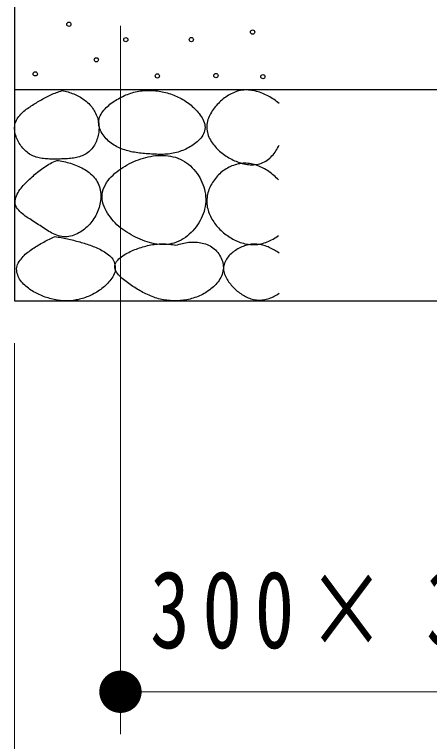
# Model space of a CAD drawing. Units: millimetres on the paper, scale 1:20. Extents: x -365 to 10, y -38 to 257.
# Drawn here: x -164.91 to -155.11, y 76.03 to 93.21 of the extents above; entities that cross this region are included whole.
import ezdxf

# ---------------------------------------------------------------- set-up
doc = ezdxf.new("R2010")
doc.units = ezdxf.units.MM
doc.layers.add('LY_1', color=7, linetype='Continuous', lineweight=13)
doc.styles.add('ＭＳ ゴシック', font='')
doc.styles.get('ＭＳ ゴシック').set_extended_font_data('MS Gothic')

# ---------------------------------------------------------------- blocks, each defined once
blk = doc.blocks.new('filled_dot')
at = {"color": 0, "linetype": 'Continuous', "lineweight": -2, "const_width": 1.25}
blk.add_lwpolyline([(-0.625, 0, 1), (0.625, 0, 1)], format="xyb", close=True, dxfattribs=at)

msp = doc.modelspace()

# ---------------------------------------------------------------- linework, layer by layer
at = {"layer": 'LY_1', "lineweight": 25}
for p, q in [((-164.911, 93.942), (-164.911, 86.442)), ((-164.911, 91.442), (-144.911, 91.442)), ((-164.911, 86.442), (-144.911, 86.442))]:
    msp.add_line(p, q, dxfattribs=at)
at = {"layer": 'LY_1'}
for p, q in [((-162.411, 92.942), (-162.411, 76.209)), ((-164.911, 85.442), (-164.911, 67.186)), ((-147.411, 77.209), (-162.411, 77.209))]:
    msp.add_line(p, q, dxfattribs=at)
at = {"layer": 'LY_1', "lineweight": 25}
for centre in [(-163.63, 92.98), (-159.29, 92.795), (-162.284, 92.616), (-160.736, 92.619), (-162.981, 92.14), (-164.423, 91.808), (-161.539, 91.76), (-160.155, 91.768), (-159.047, 91.741)]:
    msp.add_circle(centre, 0.05, dxfattribs=at)
for points, knots in [([(-163.789, 91.412), (-163.834, 91.398), (-163.879, 91.384), (-163.924, 91.367), (-163.968, 91.351), (-164.011, 91.332), (-164.054, 91.312), (-164.097, 91.293), (-164.14, 91.271), (-164.182, 91.249), (-164.223, 91.227), (-164.265, 91.204), (-164.306, 91.18), (-164.347, 91.157), (-164.387, 91.132), (-164.427, 91.108), (-164.468, 91.083), (-164.508, 91.058), (-164.547, 91.032), (-164.587, 91.005), (-164.626, 90.979), (-164.663, 90.949), (-164.699, 90.92), (-164.736, 90.889), (-164.768, 90.854), (-164.8, 90.82), (-164.831, 90.782), (-164.854, 90.742), (-164.876, 90.701), (-164.895, 90.655), (-164.904, 90.61), (-164.913, 90.564), (-164.912, 90.515), (-164.908, 90.468), (-164.903, 90.422), (-164.891, 90.375), (-164.877, 90.33), (-164.862, 90.285), (-164.842, 90.242), (-164.82, 90.2), (-164.798, 90.159), (-164.771, 90.119), (-164.742, 90.082), (-164.713, 90.044), (-164.681, 90.009), (-164.646, 89.978), (-164.61, 89.947), (-164.571, 89.919), (-164.53, 89.896), (-164.489, 89.873), (-164.445, 89.855), (-164.4, 89.841), (-164.355, 89.826), (-164.308, 89.817), (-164.261, 89.81), (-164.215, 89.802), (-164.167, 89.799), (-164.12, 89.797), (-164.073, 89.794), (-164.026, 89.794), (-163.978, 89.794), (-163.931, 89.794), (-163.884, 89.795), (-163.836, 89.796), (-163.789, 89.798), (-163.742, 89.799), (-163.695, 89.802), (-163.647, 89.804), (-163.6, 89.807), (-163.553, 89.814), (-163.506, 89.82), (-163.459, 89.827), (-163.414, 89.84), (-163.368, 89.852), (-163.322, 89.866), (-163.28, 89.887), (-163.238, 89.907), (-163.197, 89.933), (-163.161, 89.963), (-163.125, 89.993), (-163.093, 90.029), (-163.065, 90.067), (-163.037, 90.104), (-163.013, 90.147), (-162.994, 90.189), (-162.974, 90.232), (-162.958, 90.277), (-162.946, 90.323), (-162.933, 90.368), (-162.925, 90.415), (-162.921, 90.462), (-162.917, 90.509), (-162.916, 90.557), (-162.921, 90.604), (-162.925, 90.651), (-162.934, 90.698), (-162.947, 90.743), (-162.959, 90.788), (-162.976, 90.833), (-162.997, 90.876), (-163.017, 90.918), (-163.042, 90.959), (-163.069, 90.998), (-163.096, 91.036), (-163.128, 91.072), (-163.161, 91.106), (-163.194, 91.139), (-163.231, 91.17), (-163.269, 91.198), (-163.306, 91.226), (-163.347, 91.251), (-163.388, 91.274), (-163.429, 91.297), (-163.473, 91.317), (-163.516, 91.335), (-163.56, 91.353), (-163.605, 91.368), (-163.65, 91.381), (-163.696, 91.394), (-163.742, 91.403), (-163.789, 91.412)], [0, 0, 0, 0, 1, 1, 1, 2, 2, 2, 3, 3, 3, 4, 4, 4, 5, 5, 5, 6, 6, 6, 7, 7, 7, 8, 8, 8, 9, 9, 9, 10, 10, 10, 11, 11, 11, 12, 12, 12, 13, 13, 13, 14, 14, 14, 15, 15, 15, 16, 16, 16, 17, 17, 17, 18, 18, 18, 19, 19, 19, 20, 20, 20, 21, 21, 21, 22, 22, 22, 23, 23, 23, 24, 24, 24, 25, 25, 25, 26, 26, 26, 27, 27, 27, 28, 28, 28, 29, 29, 29, 30, 30, 30, 31, 31, 31, 32, 32, 32, 33, 33, 33, 34, 34, 34, 35, 35, 35, 36, 36, 36, 37, 37, 37, 38, 38, 38, 39, 39, 39, 40, 40, 40, 40]), ([(-161.818, 91.416), (-161.871, 91.412), (-161.924, 91.408), (-161.976, 91.399), (-162.028, 91.39), (-162.08, 91.378), (-162.131, 91.363), (-162.182, 91.348), (-162.232, 91.33), (-162.281, 91.309), (-162.33, 91.289), (-162.378, 91.266), (-162.425, 91.241), (-162.471, 91.216), (-162.518, 91.189), (-162.562, 91.16), (-162.606, 91.13), (-162.649, 91.099), (-162.689, 91.064), (-162.729, 91.03), (-162.768, 90.993), (-162.802, 90.952), (-162.835, 90.911), (-162.867, 90.866), (-162.888, 90.819), (-162.909, 90.771), (-162.924, 90.717), (-162.926, 90.665), (-162.927, 90.614), (-162.914, 90.559), (-162.897, 90.51), (-162.879, 90.46), (-162.851, 90.413), (-162.821, 90.37), (-162.792, 90.326), (-162.756, 90.285), (-162.719, 90.248), (-162.681, 90.211), (-162.639, 90.177), (-162.596, 90.147), (-162.552, 90.117), (-162.505, 90.091), (-162.458, 90.068), (-162.41, 90.045), (-162.36, 90.027), (-162.31, 90.01), (-162.259, 89.994), (-162.207, 89.981), (-162.156, 89.97), (-162.104, 89.959), (-162.051, 89.95), (-161.999, 89.943), (-161.946, 89.936), (-161.893, 89.93), (-161.84, 89.925), (-161.787, 89.92), (-161.734, 89.917), (-161.681, 89.913), (-161.628, 89.91), (-161.575, 89.907), (-161.522, 89.906), (-161.469, 89.905), (-161.416, 89.905), (-161.363, 89.908), (-161.31, 89.911), (-161.257, 89.916), (-161.205, 89.925), (-161.153, 89.934), (-161.1, 89.945), (-161.05, 89.961), (-160.999, 89.976), (-160.949, 89.994), (-160.9, 90.016), (-160.852, 90.037), (-160.804, 90.061), (-160.759, 90.089), (-160.714, 90.116), (-160.669, 90.146), (-160.628, 90.179), (-160.587, 90.213), (-160.547, 90.249), (-160.515, 90.291), (-160.482, 90.332), (-160.45, 90.378), (-160.433, 90.427), (-160.417, 90.475), (-160.409, 90.532), (-160.414, 90.583), (-160.419, 90.634), (-160.441, 90.687), (-160.463, 90.734), (-160.486, 90.781), (-160.517, 90.826), (-160.549, 90.868), (-160.581, 90.91), (-160.618, 90.949), (-160.656, 90.986), (-160.693, 91.023), (-160.733, 91.059), (-160.775, 91.091), (-160.817, 91.124), (-160.86, 91.155), (-160.905, 91.183), (-160.95, 91.211), (-160.997, 91.237), (-161.044, 91.26), (-161.092, 91.283), (-161.141, 91.304), (-161.191, 91.322), (-161.241, 91.339), (-161.292, 91.355), (-161.344, 91.367), (-161.395, 91.38), (-161.448, 91.39), (-161.5, 91.398), (-161.552, 91.406), (-161.606, 91.411), (-161.658, 91.414), (-161.711, 91.417), (-161.765, 91.417), (-161.818, 91.416)], [0, 0, 0, 0, 1, 1, 1, 2, 2, 2, 3, 3, 3, 4, 4, 4, 5, 5, 5, 6, 6, 6, 7, 7, 7, 8, 8, 8, 9, 9, 9, 10, 10, 10, 11, 11, 11, 12, 12, 12, 13, 13, 13, 14, 14, 14, 15, 15, 15, 16, 16, 16, 17, 17, 17, 18, 18, 18, 19, 19, 19, 20, 20, 20, 21, 21, 21, 22, 22, 22, 23, 23, 23, 24, 24, 24, 25, 25, 25, 26, 26, 26, 27, 27, 27, 28, 28, 28, 29, 29, 29, 30, 30, 30, 31, 31, 31, 32, 32, 32, 33, 33, 33, 34, 34, 34, 35, 35, 35, 36, 36, 36, 37, 37, 37, 38, 38, 38, 39, 39, 39, 40, 40, 40, 40]), ([(-158.661, 91.107), (-158.701, 91.139), (-158.741, 91.171), (-158.783, 91.2), (-158.825, 91.229), (-158.868, 91.256), (-158.913, 91.281), (-158.958, 91.305), (-159.004, 91.327), (-159.051, 91.346), (-159.099, 91.366), (-159.147, 91.383), (-159.197, 91.395), (-159.246, 91.408), (-159.297, 91.418), (-159.347, 91.423), (-159.398, 91.428), (-159.45, 91.43), (-159.5, 91.425), (-159.551, 91.421), (-159.602, 91.411), (-159.651, 91.396), (-159.699, 91.382), (-159.747, 91.362), (-159.793, 91.34), (-159.838, 91.317), (-159.882, 91.29), (-159.924, 91.261), (-159.966, 91.232), (-160.006, 91.199), (-160.044, 91.165), (-160.081, 91.131), (-160.117, 91.094), (-160.15, 91.055), (-160.184, 91.016), (-160.215, 90.976), (-160.243, 90.933), (-160.27, 90.89), (-160.296, 90.845), (-160.316, 90.798), (-160.336, 90.752), (-160.353, 90.702), (-160.362, 90.652), (-160.371, 90.603), (-160.374, 90.55), (-160.37, 90.5), (-160.366, 90.45), (-160.353, 90.399), (-160.336, 90.351), (-160.319, 90.303), (-160.294, 90.257), (-160.268, 90.214), (-160.241, 90.17), (-160.21, 90.13), (-160.176, 90.091), (-160.143, 90.052), (-160.106, 90.016), (-160.068, 89.983), (-160.03, 89.949), (-159.989, 89.917), (-159.947, 89.888), (-159.905, 89.859), (-159.862, 89.832), (-159.817, 89.808), (-159.772, 89.784), (-159.726, 89.761), (-159.678, 89.742), (-159.631, 89.723), (-159.583, 89.706), (-159.533, 89.693), (-159.484, 89.68), (-159.433, 89.67), (-159.383, 89.665), (-159.332, 89.66), (-159.28, 89.659), (-159.23, 89.664), (-159.179, 89.67), (-159.128, 89.68), (-159.08, 89.697), (-159.033, 89.714), (-158.987, 89.739), (-158.945, 89.768), (-158.904, 89.797), (-158.866, 89.833), (-158.831, 89.87), (-158.796, 89.907), (-158.765, 89.949), (-158.737, 89.991), (-158.709, 90.033), (-158.685, 90.079), (-158.661, 90.124)], [0, 0, 0, 0, 1, 1, 1, 2, 2, 2, 3, 3, 3, 4, 4, 4, 5, 5, 5, 6, 6, 6, 7, 7, 7, 8, 8, 8, 9, 9, 9, 10, 10, 10, 11, 11, 11, 12, 12, 12, 13, 13, 13, 14, 14, 14, 15, 15, 15, 16, 16, 16, 17, 17, 17, 18, 18, 18, 19, 19, 19, 20, 20, 20, 21, 21, 21, 22, 22, 22, 23, 23, 23, 24, 24, 24, 25, 25, 25, 26, 26, 26, 27, 27, 27, 28, 28, 28, 29, 29, 29, 30, 30, 30, 30]), ([(-162.453, 88.2), (-162.389, 88.154), (-162.325, 88.107), (-162.258, 88.066), (-162.192, 88.024), (-162.123, 87.984), (-162.053, 87.949), (-161.982, 87.915), (-161.91, 87.882), (-161.836, 87.856), (-161.762, 87.83), (-161.685, 87.807), (-161.608, 87.794), (-161.531, 87.78), (-161.451, 87.771), (-161.373, 87.774), (-161.295, 87.777), (-161.215, 87.789), (-161.14, 87.812), (-161.066, 87.835), (-160.993, 87.871), (-160.927, 87.912), (-160.86, 87.953), (-160.798, 88.004), (-160.742, 88.058), (-160.686, 88.113), (-160.635, 88.175), (-160.59, 88.239), (-160.546, 88.304), (-160.507, 88.374), (-160.477, 88.447), (-160.447, 88.519), (-160.423, 88.596), (-160.41, 88.673), (-160.397, 88.75), (-160.393, 88.83), (-160.399, 88.908), (-160.405, 88.986), (-160.421, 89.065), (-160.444, 89.14), (-160.467, 89.214), (-160.499, 89.288), (-160.537, 89.356), (-160.576, 89.424), (-160.622, 89.49), (-160.674, 89.549), (-160.726, 89.607), (-160.785, 89.662), (-160.849, 89.707), (-160.913, 89.752), (-160.984, 89.789), (-161.057, 89.817), (-161.13, 89.845), (-161.209, 89.863), (-161.286, 89.874), (-161.363, 89.884), (-161.444, 89.885), (-161.522, 89.881), (-161.6, 89.877), (-161.679, 89.864), (-161.756, 89.848), (-161.832, 89.831), (-161.908, 89.808), (-161.982, 89.781), (-162.056, 89.754), (-162.129, 89.723), (-162.199, 89.687), (-162.269, 89.651), (-162.337, 89.611), (-162.402, 89.566), (-162.466, 89.522), (-162.53, 89.473), (-162.586, 89.418), (-162.642, 89.363), (-162.696, 89.304), (-162.738, 89.238), (-162.779, 89.172), (-162.817, 89.097), (-162.832, 89.023), (-162.848, 88.948), (-162.847, 88.864), (-162.832, 88.788), (-162.818, 88.713), (-162.782, 88.638), (-162.745, 88.569), (-162.708, 88.501), (-162.66, 88.436), (-162.612, 88.374), (-162.563, 88.313), (-162.508, 88.256), (-162.453, 88.2)], [0, 0, 0, 0, 1, 1, 1, 2, 2, 2, 3, 3, 3, 4, 4, 4, 5, 5, 5, 6, 6, 6, 7, 7, 7, 8, 8, 8, 9, 9, 9, 10, 10, 10, 11, 11, 11, 12, 12, 12, 13, 13, 13, 14, 14, 14, 15, 15, 15, 16, 16, 16, 17, 17, 17, 18, 18, 18, 19, 19, 19, 20, 20, 20, 21, 21, 21, 22, 22, 22, 23, 23, 23, 24, 24, 24, 25, 25, 25, 26, 26, 26, 27, 27, 27, 28, 28, 28, 29, 29, 29, 30, 30, 30, 30]), ([(-163.916, 89.764), (-163.966, 89.741), (-164.017, 89.718), (-164.065, 89.692), (-164.114, 89.666), (-164.161, 89.637), (-164.207, 89.606), (-164.253, 89.575), (-164.298, 89.542), (-164.342, 89.508), (-164.385, 89.474), (-164.428, 89.439), (-164.469, 89.402), (-164.511, 89.366), (-164.552, 89.329), (-164.592, 89.29), (-164.631, 89.251), (-164.67, 89.212), (-164.706, 89.17), (-164.742, 89.128), (-164.778, 89.085), (-164.808, 89.038), (-164.837, 88.992), (-164.868, 88.943), (-164.883, 88.891), (-164.898, 88.839), (-164.908, 88.779), (-164.896, 88.727), (-164.885, 88.676), (-164.849, 88.627), (-164.815, 88.585), (-164.781, 88.542), (-164.735, 88.508), (-164.691, 88.474), (-164.648, 88.44), (-164.601, 88.41), (-164.555, 88.38), (-164.509, 88.349), (-164.461, 88.32), (-164.415, 88.29), (-164.368, 88.26), (-164.322, 88.229), (-164.276, 88.199), (-164.23, 88.169), (-164.184, 88.137), (-164.137, 88.109), (-164.089, 88.08), (-164.042, 88.051), (-163.991, 88.028), (-163.941, 88.006), (-163.889, 87.983), (-163.835, 87.972), (-163.782, 87.961), (-163.725, 87.956), (-163.67, 87.96), (-163.616, 87.964), (-163.561, 87.979), (-163.509, 87.997), (-163.457, 88.016), (-163.407, 88.042), (-163.36, 88.07), (-163.313, 88.099), (-163.268, 88.133), (-163.227, 88.169), (-163.185, 88.205), (-163.146, 88.246), (-163.111, 88.288), (-163.076, 88.33), (-163.043, 88.376), (-163.015, 88.423), (-162.987, 88.471), (-162.963, 88.521), (-162.943, 88.573), (-162.923, 88.624), (-162.906, 88.678), (-162.895, 88.732), (-162.884, 88.786), (-162.877, 88.841), (-162.876, 88.896), (-162.875, 88.951), (-162.878, 89.008), (-162.889, 89.062), (-162.899, 89.116), (-162.915, 89.17), (-162.939, 89.22), (-162.962, 89.269), (-162.993, 89.317), (-163.028, 89.359), (-163.063, 89.402), (-163.104, 89.44), (-163.147, 89.474), (-163.19, 89.509), (-163.238, 89.539), (-163.285, 89.566), (-163.333, 89.594), (-163.384, 89.617), (-163.435, 89.639), (-163.486, 89.66), (-163.538, 89.679), (-163.591, 89.695), (-163.644, 89.711), (-163.698, 89.725), (-163.752, 89.736), (-163.806, 89.748), (-163.861, 89.756), (-163.916, 89.764)], [0, 0, 0, 0, 1, 1, 1, 2, 2, 2, 3, 3, 3, 4, 4, 4, 5, 5, 5, 6, 6, 6, 7, 7, 7, 8, 8, 8, 9, 9, 9, 10, 10, 10, 11, 11, 11, 12, 12, 12, 13, 13, 13, 14, 14, 14, 15, 15, 15, 16, 16, 16, 17, 17, 17, 18, 18, 18, 19, 19, 19, 20, 20, 20, 21, 21, 21, 22, 22, 22, 23, 23, 23, 24, 24, 24, 25, 25, 25, 26, 26, 26, 27, 27, 27, 28, 28, 28, 29, 29, 29, 30, 30, 30, 31, 31, 31, 32, 32, 32, 33, 33, 33, 34, 34, 34, 35, 35, 35, 35]), ([(-158.677, 89.301), (-158.713, 89.337), (-158.749, 89.373), (-158.787, 89.407), (-158.826, 89.44), (-158.866, 89.472), (-158.908, 89.501), (-158.95, 89.53), (-158.993, 89.558), (-159.038, 89.581), (-159.083, 89.605), (-159.13, 89.627), (-159.178, 89.644), (-159.226, 89.661), (-159.275, 89.676), (-159.325, 89.684), (-159.375, 89.693), (-159.427, 89.698), (-159.478, 89.697), (-159.528, 89.696), (-159.58, 89.689), (-159.629, 89.679), (-159.679, 89.668), (-159.728, 89.653), (-159.776, 89.633), (-159.823, 89.614), (-159.869, 89.591), (-159.912, 89.564), (-159.955, 89.538), (-159.997, 89.508), (-160.036, 89.475), (-160.075, 89.442), (-160.111, 89.405), (-160.145, 89.367), (-160.178, 89.328), (-160.209, 89.287), (-160.236, 89.244), (-160.262, 89.201), (-160.287, 89.155), (-160.306, 89.108), (-160.326, 89.061), (-160.342, 89.012), (-160.353, 88.963), (-160.364, 88.913), (-160.371, 88.862), (-160.372, 88.811), (-160.373, 88.76), (-160.368, 88.709), (-160.359, 88.659), (-160.349, 88.609), (-160.334, 88.559), (-160.316, 88.512), (-160.297, 88.465), (-160.274, 88.419), (-160.249, 88.375), (-160.223, 88.331), (-160.194, 88.288), (-160.163, 88.248), (-160.131, 88.208), (-160.097, 88.17), (-160.061, 88.134), (-160.025, 88.097), (-159.987, 88.063), (-159.947, 88.032), (-159.907, 88), (-159.865, 87.97), (-159.822, 87.943), (-159.779, 87.916), (-159.734, 87.892), (-159.687, 87.87), (-159.641, 87.849), (-159.593, 87.83), (-159.544, 87.816), (-159.496, 87.801), (-159.445, 87.789), (-159.395, 87.782), (-159.345, 87.775), (-159.293, 87.772), (-159.242, 87.774), (-159.192, 87.776), (-159.14, 87.782), (-159.091, 87.793), (-159.041, 87.804), (-158.992, 87.819), (-158.944, 87.838), (-158.897, 87.856), (-158.851, 87.878), (-158.806, 87.903), (-158.762, 87.928), (-158.719, 87.957), (-158.677, 87.986)], [0, 0, 0, 0, 1, 1, 1, 2, 2, 2, 3, 3, 3, 4, 4, 4, 5, 5, 5, 6, 6, 6, 7, 7, 7, 8, 8, 8, 9, 9, 9, 10, 10, 10, 11, 11, 11, 12, 12, 12, 13, 13, 13, 14, 14, 14, 15, 15, 15, 16, 16, 16, 17, 17, 17, 18, 18, 18, 19, 19, 19, 20, 20, 20, 21, 21, 21, 22, 22, 22, 23, 23, 23, 24, 24, 24, 25, 25, 25, 26, 26, 26, 27, 27, 27, 28, 28, 28, 29, 29, 29, 30, 30, 30, 30]), ([(-163.957, 87.967), (-164.046, 87.925), (-164.136, 87.882), (-164.223, 87.834), (-164.311, 87.786), (-164.398, 87.737), (-164.479, 87.68), (-164.56, 87.623), (-164.647, 87.566), (-164.71, 87.492), (-164.774, 87.418), (-164.847, 87.328), (-164.861, 87.239), (-164.875, 87.15), (-164.838, 87.039), (-164.793, 86.956), (-164.747, 86.873), (-164.663, 86.804), (-164.586, 86.743), (-164.508, 86.682), (-164.418, 86.633), (-164.329, 86.592), (-164.239, 86.55), (-164.143, 86.517), (-164.047, 86.493), (-163.951, 86.469), (-163.851, 86.453), (-163.753, 86.448), (-163.654, 86.444), (-163.553, 86.449), (-163.455, 86.466), (-163.358, 86.483), (-163.261, 86.513), (-163.17, 86.551), (-163.079, 86.589), (-162.989, 86.637), (-162.908, 86.694), (-162.827, 86.75), (-162.747, 86.815), (-162.685, 86.891), (-162.623, 86.966), (-162.554, 87.058), (-162.538, 87.148), (-162.523, 87.238), (-162.545, 87.351), (-162.592, 87.43), (-162.639, 87.509), (-162.737, 87.567), (-162.82, 87.62), (-162.903, 87.672), (-162.998, 87.709), (-163.09, 87.745), (-163.183, 87.781), (-163.278, 87.81), (-163.374, 87.838), (-163.47, 87.865), (-163.567, 87.888), (-163.664, 87.91), (-163.761, 87.931), (-163.859, 87.949), (-163.957, 87.967)], [0, 0, 0, 0, 1, 1, 1, 2, 2, 2, 3, 3, 3, 4, 4, 4, 5, 5, 5, 6, 6, 6, 7, 7, 7, 8, 8, 8, 9, 9, 9, 10, 10, 10, 11, 11, 11, 12, 12, 12, 13, 13, 13, 14, 14, 14, 15, 15, 15, 16, 16, 16, 17, 17, 17, 18, 18, 18, 19, 19, 19, 20, 20, 20, 20]), ([(-161.101, 87.76), (-161.153, 87.769), (-161.206, 87.778), (-161.258, 87.784), (-161.31, 87.789), (-161.363, 87.792), (-161.416, 87.792), (-161.469, 87.792), (-161.522, 87.789), (-161.574, 87.784), (-161.627, 87.778), (-161.679, 87.77), (-161.731, 87.759), (-161.782, 87.748), (-161.834, 87.735), (-161.884, 87.72), (-161.935, 87.705), (-161.985, 87.688), (-162.034, 87.669), (-162.084, 87.651), (-162.133, 87.631), (-162.18, 87.608), (-162.228, 87.585), (-162.275, 87.561), (-162.32, 87.533), (-162.364, 87.505), (-162.41, 87.475), (-162.447, 87.438), (-162.483, 87.401), (-162.524, 87.357), (-162.537, 87.31), (-162.55, 87.263), (-162.541, 87.203), (-162.523, 87.157), (-162.505, 87.11), (-162.464, 87.069), (-162.429, 87.03), (-162.393, 86.992), (-162.351, 86.958), (-162.31, 86.925), (-162.269, 86.892), (-162.225, 86.862), (-162.182, 86.832), (-162.139, 86.802), (-162.094, 86.773), (-162.05, 86.745), (-162.005, 86.717), (-161.959, 86.69), (-161.913, 86.664), (-161.867, 86.639), (-161.82, 86.614), (-161.772, 86.592), (-161.724, 86.57), (-161.675, 86.549), (-161.626, 86.532), (-161.576, 86.514), (-161.525, 86.499), (-161.474, 86.487), (-161.423, 86.475), (-161.37, 86.465), (-161.318, 86.459), (-161.266, 86.452), (-161.213, 86.448), (-161.16, 86.446), (-161.107, 86.445), (-161.054, 86.446), (-161.002, 86.45), (-160.949, 86.455), (-160.897, 86.461), (-160.845, 86.471), (-160.793, 86.481), (-160.741, 86.493), (-160.691, 86.509), (-160.641, 86.524), (-160.591, 86.542), (-160.542, 86.564), (-160.494, 86.585), (-160.447, 86.609), (-160.402, 86.637), (-160.357, 86.664), (-160.313, 86.694), (-160.272, 86.727), (-160.231, 86.76), (-160.192, 86.796), (-160.156, 86.835), (-160.121, 86.874), (-160.088, 86.916), (-160.061, 86.962), (-160.034, 87.007), (-160.011, 87.056), (-159.997, 87.106), (-159.984, 87.156), (-159.978, 87.211), (-159.981, 87.263), (-159.984, 87.315), (-159.998, 87.368), (-160.016, 87.417), (-160.034, 87.466), (-160.06, 87.513), (-160.09, 87.556), (-160.12, 87.599), (-160.156, 87.64), (-160.196, 87.674), (-160.235, 87.708), (-160.281, 87.738), (-160.328, 87.761), (-160.375, 87.784), (-160.426, 87.8), (-160.477, 87.812), (-160.528, 87.824), (-160.582, 87.83), (-160.634, 87.833), (-160.687, 87.835), (-160.74, 87.833), (-160.792, 87.828), (-160.845, 87.822), (-160.897, 87.814), (-160.949, 87.802), (-161, 87.791), (-161.051, 87.776), (-161.101, 87.76)], [0, 0, 0, 0, 1, 1, 1, 2, 2, 2, 3, 3, 3, 4, 4, 4, 5, 5, 5, 6, 6, 6, 7, 7, 7, 8, 8, 8, 9, 9, 9, 10, 10, 10, 11, 11, 11, 12, 12, 12, 13, 13, 13, 14, 14, 14, 15, 15, 15, 16, 16, 16, 17, 17, 17, 18, 18, 18, 19, 19, 19, 20, 20, 20, 21, 21, 21, 22, 22, 22, 23, 23, 23, 24, 24, 24, 25, 25, 25, 26, 26, 26, 27, 27, 27, 28, 28, 28, 29, 29, 29, 30, 30, 30, 31, 31, 31, 32, 32, 32, 33, 33, 33, 34, 34, 34, 35, 35, 35, 36, 36, 36, 37, 37, 37, 38, 38, 38, 39, 39, 39, 40, 40, 40, 40]), ([(-158.661, 87.574), (-158.699, 87.599), (-158.736, 87.624), (-158.775, 87.646), (-158.814, 87.668), (-158.853, 87.689), (-158.894, 87.707), (-158.935, 87.725), (-158.978, 87.741), (-159.02, 87.754), (-159.063, 87.766), (-159.108, 87.775), (-159.152, 87.78), (-159.196, 87.786), (-159.242, 87.787), (-159.286, 87.784), (-159.331, 87.781), (-159.375, 87.773), (-159.419, 87.762), (-159.462, 87.751), (-159.505, 87.735), (-159.546, 87.718), (-159.587, 87.7), (-159.627, 87.679), (-159.665, 87.656), (-159.703, 87.633), (-159.74, 87.606), (-159.774, 87.577), (-159.808, 87.548), (-159.841, 87.517), (-159.868, 87.482), (-159.896, 87.447), (-159.922, 87.409), (-159.94, 87.369), (-159.958, 87.328), (-159.972, 87.283), (-159.975, 87.239), (-159.979, 87.196), (-159.972, 87.149), (-159.961, 87.107), (-159.95, 87.064), (-159.93, 87.022), (-159.909, 86.983), (-159.888, 86.943), (-159.862, 86.906), (-159.835, 86.871), (-159.808, 86.835), (-159.779, 86.801), (-159.748, 86.768), (-159.717, 86.736), (-159.684, 86.705), (-159.65, 86.677), (-159.615, 86.648), (-159.579, 86.621), (-159.541, 86.597), (-159.504, 86.573), (-159.464, 86.551), (-159.424, 86.532), (-159.383, 86.514), (-159.34, 86.498), (-159.297, 86.487), (-159.254, 86.475), (-159.209, 86.467), (-159.165, 86.464), (-159.12, 86.461), (-159.075, 86.463), (-159.031, 86.47), (-158.987, 86.476), (-158.943, 86.488), (-158.9, 86.502), (-158.858, 86.516), (-158.817, 86.534), (-158.777, 86.555), (-158.737, 86.575), (-158.699, 86.599), (-158.661, 86.623)], [0, 0, 0, 0, 1, 1, 1, 2, 2, 2, 3, 3, 3, 4, 4, 4, 5, 5, 5, 6, 6, 6, 7, 7, 7, 8, 8, 8, 9, 9, 9, 10, 10, 10, 11, 11, 11, 12, 12, 12, 13, 13, 13, 14, 14, 14, 15, 15, 15, 16, 16, 16, 17, 17, 17, 18, 18, 18, 19, 19, 19, 20, 20, 20, 21, 21, 21, 22, 22, 22, 23, 23, 23, 24, 24, 24, 25, 25, 25, 25])]:
    msp.add_open_spline(points, degree=3, knots=knots, dxfattribs=at)

# ---------------------------------------------------------------- block references
at = {"layer": 'LY_1', "xscale": 0.4, "yscale": 0.4}
msp.add_blockref('filled_dot', (-162.411, 77.209), dxfattribs=at)

# ---------------------------------------------------------------- texts
at = {"layer": 'LY_1', "insert": (-154.911, 78.209), "char_height": 1.833, "attachment_point": 8, "style": 'ＭＳ ゴシック'}
msp.add_mtext('\\T1.32;\\W0.75;300×３００', dxfattribs=at)

doc.saveas('drawing.dxf')
